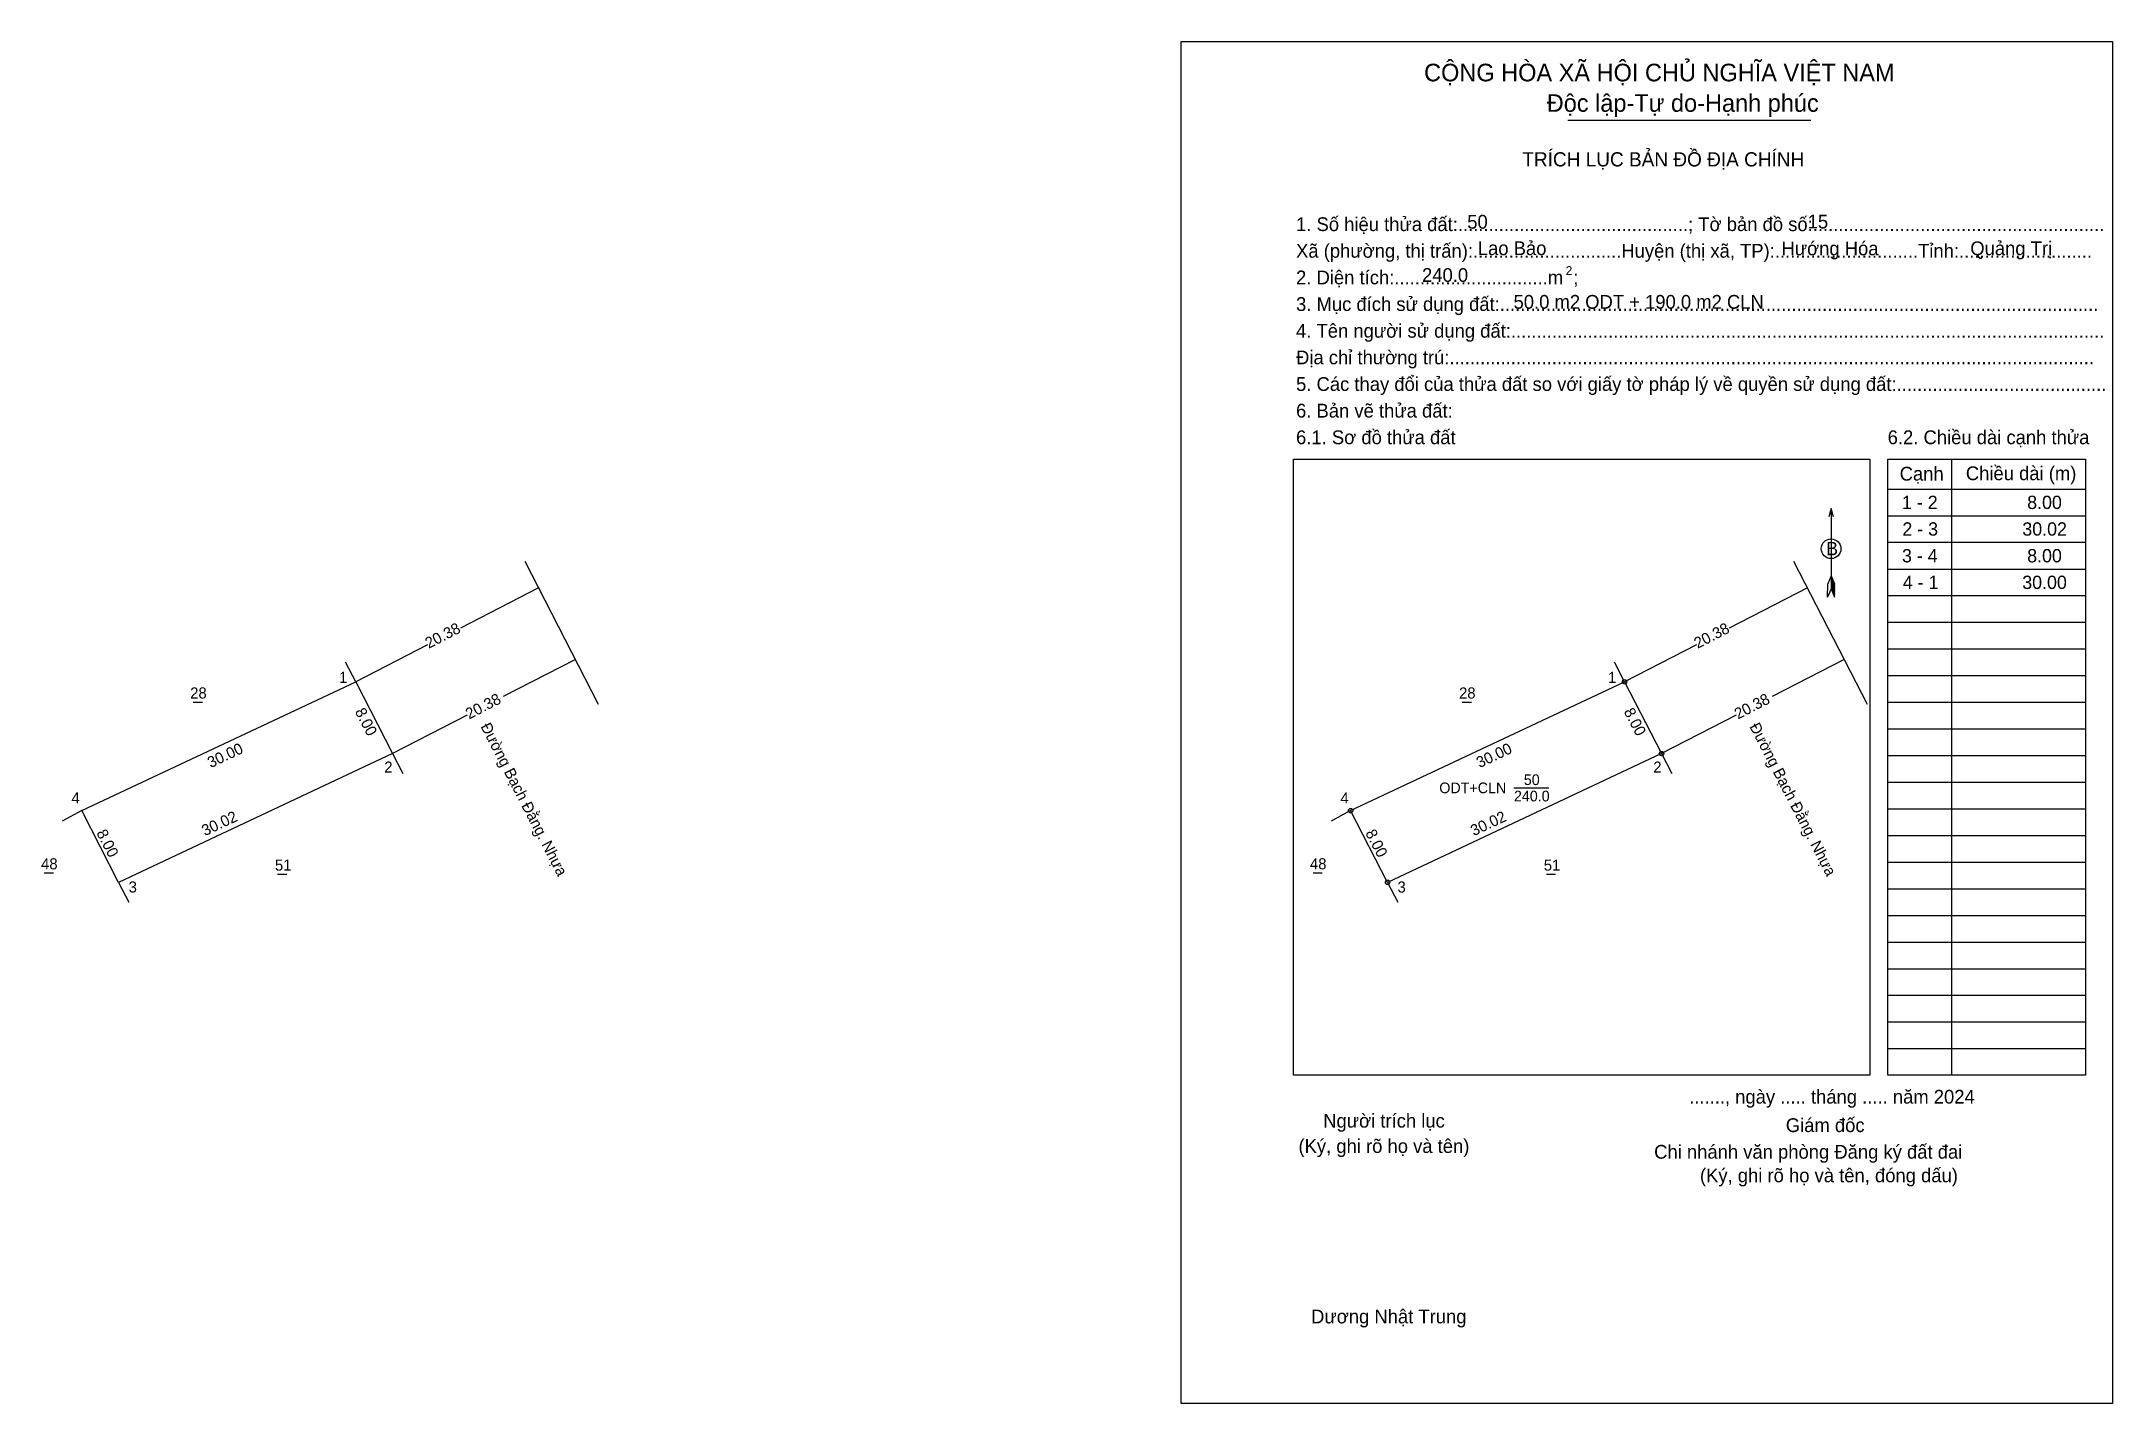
# Model space of a CAD drawing. Extents: x 536173 to 536378, y 1837968 to 1838103.
import ezdxf

# ---------------------------------------------------------------- set-up
doc = ezdxf.new("R2010")
doc.units = 0
for name, color, linetype in [('Level 1', 7, 'Continuous'), ('Level 10', 7, 'Continuous'), ('Level 11', 7, 'Continuous'), ('Level 13', 7, 'Continuous'), ('Level 2', 7, 'Continuous'), ('Level 27', 7, 'Continuous'), ('Level 36', 7, 'Continuous'), ('Level 4', 7, 'Continuous'), ('Level 49', 7, 'Continuous'), ('Level 52', 7, 'Continuous'), ('Level 6', 7, 'Continuous'), ('Level 8', 7, 'Continuous'), ('Level 9', 7, 'Continuous')]:
    doc.layers.add(name, color=color, linetype=linetype)

msp = doc.modelspace()

# ---------------------------------------------------------------- linework, layer by layer
at = {"layer": 'Level 1'}
for p, q in [((536285.94, 1838102.7), (536285.94, 1838102.7)), ((536297.06, 1838061.27), (536297.06, 1838061.27)), ((536362.32, 1838061.27), (536362.32, 1838000.19)), ((536355.98, 1838058.32), (536375.58, 1838058.32)), ((536350.37, 1838056.4), (536350.37, 1838048.41)), ((536355.98, 1838055.68), (536375.58, 1838055.68)), ((536355.98, 1838053.04), (536375.58, 1838053.04)), ((536355.98, 1838050.39), (536375.58, 1838050.39)), ((536350.02, 1838047.59), (536350.04, 1838048.91)), ((536350.37, 1838048.41), (536350.02, 1838047.59)), ((536350.37, 1838049.73), (536350.04, 1838048.91)), ((536350.37, 1838049.73), (536350.71, 1838048.91)), ((536350.37, 1838049.61), (536350.71, 1838048.8)), ((536350.37, 1838049.5), (536350.71, 1838048.68)), ((536350.37, 1838049.39), (536350.71, 1838048.56)), ((536350.37, 1838049.27), (536350.71, 1838048.44)), ((536350.37, 1838049.15), (536350.71, 1838048.32)), ((536350.37, 1838049.04), (536350.71, 1838048.21)), ((536350.37, 1838048.92), (536350.72, 1838048.09)), ((536350.37, 1838048.81), (536350.72, 1838047.97)), ((536350.37, 1838048.69), (536350.72, 1838047.85)), ((536350.37, 1838048.58), (536350.72, 1838047.73)), ((536350.37, 1838048.41), (536350.72, 1838047.59)), ((536350.72, 1838047.59), (536350.71, 1838048.91)), ((536355.98, 1838047.75), (536375.58, 1838047.75)), ((536355.98, 1838045.11), (536375.58, 1838045.11)), ((536355.98, 1838042.47), (536375.58, 1838042.47)), ((536355.98, 1838039.82), (536375.58, 1838039.82)), ((536355.98, 1838037.18), (536375.58, 1838037.18)), ((536355.98, 1838034.54), (536375.58, 1838034.54)), ((536355.98, 1838031.9), (536375.58, 1838031.9)), ((536355.98, 1838029.26), (536375.58, 1838029.26)), ((536355.98, 1838026.61), (536375.58, 1838026.61)), ((536355.98, 1838023.97), (536375.58, 1838023.97)), ((536355.98, 1838021.33), (536375.58, 1838021.33)), ((536355.98, 1838018.69), (536375.58, 1838018.69)), ((536355.98, 1838016.05), (536375.58, 1838016.05)), ((536355.98, 1838013.4), (536375.58, 1838013.4)), ((536355.98, 1838010.76), (536375.58, 1838010.76)), ((536355.98, 1838008.12), (536375.58, 1838008.12)), ((536355.98, 1838005.48), (536375.58, 1838005.48)), ((536355.98, 1838002.83), (536375.58, 1838002.83)), ((536354.22, 1838000.19), (536354.22, 1838000.19)), ((536378.28, 1837967.63), (536378.28, 1837967.63))]:
    msp.add_line(p, q, dxfattribs=at)
for points in [[(536297.06, 1838061.27), (536354.22, 1838061.27), (536354.22, 1838000.19), (536297.06, 1838000.19)], [(536355.98, 1838061.27), (536375.58, 1838061.27), (536375.58, 1838000.19), (536355.98, 1838000.19)]]:
    msp.add_lwpolyline(points, close=True, dxfattribs=at)
msp.add_lwpolyline([(536350.6, 1838055.55), (536350.37, 1838056.4), (536350.14, 1838055.55)], dxfattribs=at)
msp.add_circle((536350.37, 1838052.4), 0.975, dxfattribs=at)
at = {"layer": 'Level 10'}
msp.add_lwpolyline([(536302.74, 1838026.43), (536329.9, 1838039.2), (536333.56, 1838032.09), (536306.4, 1838019.32)], close=True, dxfattribs=at)
at = {"layer": 'Level 11'}
for centre in [(536329.9, 1838039.2), (536333.56, 1838032.09), (536302.74, 1838026.43), (536302.74, 1838026.43), (536306.4, 1838019.32)]:
    msp.add_circle(centre, 0.22, dxfattribs=at)
at = {"layer": 'Level 13'}
for p, q in [((536324.26, 1838094.9), (536348.36, 1838094.9)), ((536348.03, 1838048.52), (536340.27, 1838044.53)), ((536337.02, 1838042.86), (536329.9, 1838039.2)), ((536351.68, 1838041.42), (536344.53, 1838037.74)), ((536340.96, 1838035.9), (536333.56, 1838032.09))]:
    msp.add_line(p, q, dxfattribs=at)
at = {"layer": 'Level 2'}
msp.add_lwpolyline([(536285.94, 1838102.71), (536378.27, 1838102.71), (536378.27, 1837967.63), (536285.94, 1837967.63)], close=True, dxfattribs=at)
at = {"layer": 'Level 27'}
for p, q in [((536329.9, 1838039.2), (536328.89, 1838041.16)), ((536333.56, 1838032.09), (536334.57, 1838030.13)), ((536302.74, 1838026.43), (536300.8, 1838025.38)), ((536306.4, 1838019.32), (536307.41, 1838017.36))]:
    msp.add_line(p, q, dxfattribs=at)
at = {"layer": 'Level 4'}
msp.add_lwpolyline([(536353.99, 1838036.95), (536346.69, 1838051.12)], dxfattribs=at)
at = {"layer": 'Level 8'}
for p, q in [((536222.24, 1838048.52), (536214.48, 1838044.53)), ((536211.22, 1838042.86), (536204.11, 1838039.2)), ((536204.11, 1838039.2), (536203.1, 1838041.16)), ((536225.89, 1838041.42), (536218.74, 1838037.74)), ((536188.01, 1838037.2), (536188.92, 1838037.2)), ((536215.17, 1838035.9), (536207.77, 1838032.09)), ((536207.77, 1838032.09), (536208.78, 1838030.13)), ((536176.95, 1838026.43), (536175.01, 1838025.38)), ((536173.23, 1838020.25), (536174.14, 1838020.25)), ((536180.6, 1838019.32), (536181.61, 1838017.36)), ((536196.35, 1838020.12), (536197.27, 1838020.12))]:
    msp.add_line(p, q, dxfattribs=at)
msp.add_lwpolyline([(536228.19, 1838036.95), (536220.9, 1838051.12)], dxfattribs=at)
msp.add_lwpolyline([(536176.95, 1838026.43), (536204.11, 1838039.2), (536207.77, 1838032.09), (536180.6, 1838019.32)], close=True, dxfattribs=at)
at = {"layer": 'Level 9'}
for p, q in [((536313.8, 1838037.2), (536314.71, 1838037.2)), ((536318.93, 1838028.69), (536322.39, 1838028.69)), ((536299.02, 1838020.25), (536299.93, 1838020.25)), ((536322.15, 1838020.12), (536323.06, 1838020.12))]:
    msp.add_line(p, q, dxfattribs=at)

# ---------------------------------------------------------------- texts
at = {"layer": 'Level 1'}
for s, height, p in [('TRÍCH LỤC BẢN ĐỒ ĐỊA CHÍNH', 1.4092, (536319.76, 1838090.31)), ('1. Số hiệu thửa đất:.............................................; Tờ bản đồ số:.........................................................', 1.3651, (536297.33, 1838083.9)), ('Xã (phường, thị trấn):.............................Huyện (thị xã, TP):............................Tỉnh:..........................', 1.3651, (536297.33, 1838081.26)), ('2. Diện tích:..............................m  ;', 1.3651, (536297.33, 1838078.62)), ('2', 0.881, (536324.06, 1838079.54)), ('3. Mục đích sử dụng đất:.....................................................................................................................', 1.3651, (536297.33, 1838075.98)), ('4. Tên người sử dụng đất:....................................................................................................................', 1.3651, (536297.33, 1838073.33)), ('Địa chỉ thường trú:..............................................................................................................................', 1.3651, (536297.33, 1838070.69)), ('5. Các thay đổi của thửa đất so với giấy tờ pháp lý về quyền sử dụng đất:.........................................', 1.3651, (536297.33, 1838068.05)), ('6. Bản vẽ thửa đất:', 1.3651, (536297.33, 1838065.41)), ('6.1. Sơ đồ thửa đất', 1.3651, (536297.33, 1838062.77)), ('6.2. Chiều dài cạnh thửa', 1.3651, (536355.98, 1838062.77)), ('Cạnh', 1.365, (536357.17, 1838059.16)), ('Chiều dài (m)', 1.3651, (536363.73, 1838059.2)), ('B', 1.32, (536349.88, 1838051.76)), ('......., ngày ..... tháng ..... năm 2024', 1.3651, (536336.3, 1837997.38)), ('Người trích lục', 1.3651, (536300.02, 1837995)), ('Giám đốc', 1.365, (536345.88, 1837994.56)), ('(Ký, ghi rõ họ và tên)', 1.3651, (536297.57, 1837992.49)), ('Chi nhánh văn phòng Đăng ký đất đai', 1.3651, (536332.83, 1837991.92)), ('(Ký, ghi rõ họ và tên, đóng dấu)', 1.3651, (536337.37, 1837989.58)), ('Dương Nhật Trung', 1.3651, (536298.82, 1837975.59))]:
    msp.add_text(s, height=height, dxfattribs=at).set_placement(p)
at = {"layer": 'Level 13'}
for s, height, p in [('CỘNG HÒA XÃ HỘI CHỦ NGHĨA VIỆT NAM', 1.7438, (536310.02, 1838098.75)), ('Độc lập-Tự do-Hạnh phúc', 1.7438, (536322.18, 1838095.73)), ('50', 1.057, (536319.91, 1838028.97)), ('ODT+CLN', 1.057, (536311.53, 1838028.16)), ('240.0', 1.057, (536318.93, 1838027.35))]:
    msp.add_text(s, height=height, dxfattribs=at).set_placement(p)
for rotation, p in [(27.2013, (536337.14, 1838042.47)), (27.2411, (536341.14, 1838035.46))]:
    msp.add_text('20.38', height=1.1, rotation=rotation, dxfattribs=at).set_placement(p)
at = {"layer": 'Level 36'}
for s, p in [('28', (536313.49, 1838037.55)), ('48', (536298.71, 1838020.61)), ('51', (536321.89, 1838020.48))]:
    msp.add_text(s, height=1.1, dxfattribs=at).set_placement(p)
at = {"layer": 'Level 4'}
msp.add_text('Đường Bạch Đằng. Nhựa', height=1.1, rotation=297.2479, dxfattribs=at).set_placement((536342.25, 1838034.79))
at = {"layer": 'Level 49'}
for s, height, rotation, p in [('8.00', 1.101, 297.2656, (536329.79, 1838036.27)), ('30.00', 1.1, 25.1818, (536315.52, 1838030.64)), ('30.02', 1.101, 25.1823, (536314.95, 1838023.89)), ('8.00', 1.101, 297.2142, (536304.17, 1838024.23))]:
    msp.add_text(s, height=height, rotation=rotation, dxfattribs=at).set_placement(p)
at = {"layer": 'Level 52'}
for s, p in [('1 - 2', (536357.4, 1838056.34)), ('8.00', (536369.81, 1838056.34)), ('2 - 3', (536357.44, 1838053.7)), ('30.02', (536369.33, 1838053.7)), ('3 - 4', (536357.4, 1838051.05)), ('8.00', (536369.81, 1838051.05)), ('4 - 1', (536357.48, 1838048.41)), ('30.00', (536369.32, 1838048.41))]:
    msp.add_text(s, height=1.321, dxfattribs=at).set_placement(p)
at = {"layer": 'Level 6'}
for s, height, p in [('50', 1.365, (536314.3, 1838084.14)), ('15', 1.365, (536348.05, 1838084.16)), ('Lao Bảo', 1.365, (536315.35, 1838081.52)), ('Hướng Hóa', 1.365, (536345.45, 1838081.5)), ('Quảng Trị', 1.365, (536364.17, 1838081.51)), ('240.0', 1.365, (536309.82, 1838078.86)), ('50.0 m2 ODT + 190.0 m2 CLN', 1.3651, (536318.89, 1838076.2))]:
    msp.add_text(s, height=height, dxfattribs=at).set_placement(p)
at = {"layer": 'Level 8'}
for s, height, rotation, p in [('20.38', 1.1, 27.2013, (536211.34, 1838042.47)), ('20.38', 1.1, 27.2411, (536215.35, 1838035.46)), ('8.00', 1.101, 297.2656, (536204, 1838036.27)), ('Đường Bạch Đằng. Nhựa', 1.1, 297.2479, (536216.46, 1838034.79)), ('30.00', 1.1, 25.1818, (536189.73, 1838030.64)), ('30.02', 1.101, 25.1823, (536189.16, 1838023.89)), ('8.00', 1.101, 297.2142, (536178.37, 1838024.23))]:
    msp.add_text(s, height=height, rotation=rotation, dxfattribs=at).set_placement(p)
for s, p in [('1', (536202.46, 1838039.1)), ('28', (536187.7, 1838037.55)), ('2', (536206.94, 1838030.2)), ('4', (536175.93, 1838027.14)), ('48', (536172.92, 1838020.61)), ('51', (536196.1, 1838020.48)), ('3', (536181.6, 1838018.31))]:
    msp.add_text(s, height=1.1, dxfattribs=at).set_placement(p)
at = {"layer": 'Level 9'}
for s, p in [('1', (536328.26, 1838039.1)), ('2', (536332.74, 1838030.2)), ('4', (536301.73, 1838027.14)), ('3', (536307.39, 1838018.31))]:
    msp.add_text(s, height=1.1, dxfattribs=at).set_placement(p)

doc.saveas('drawing.dxf')
